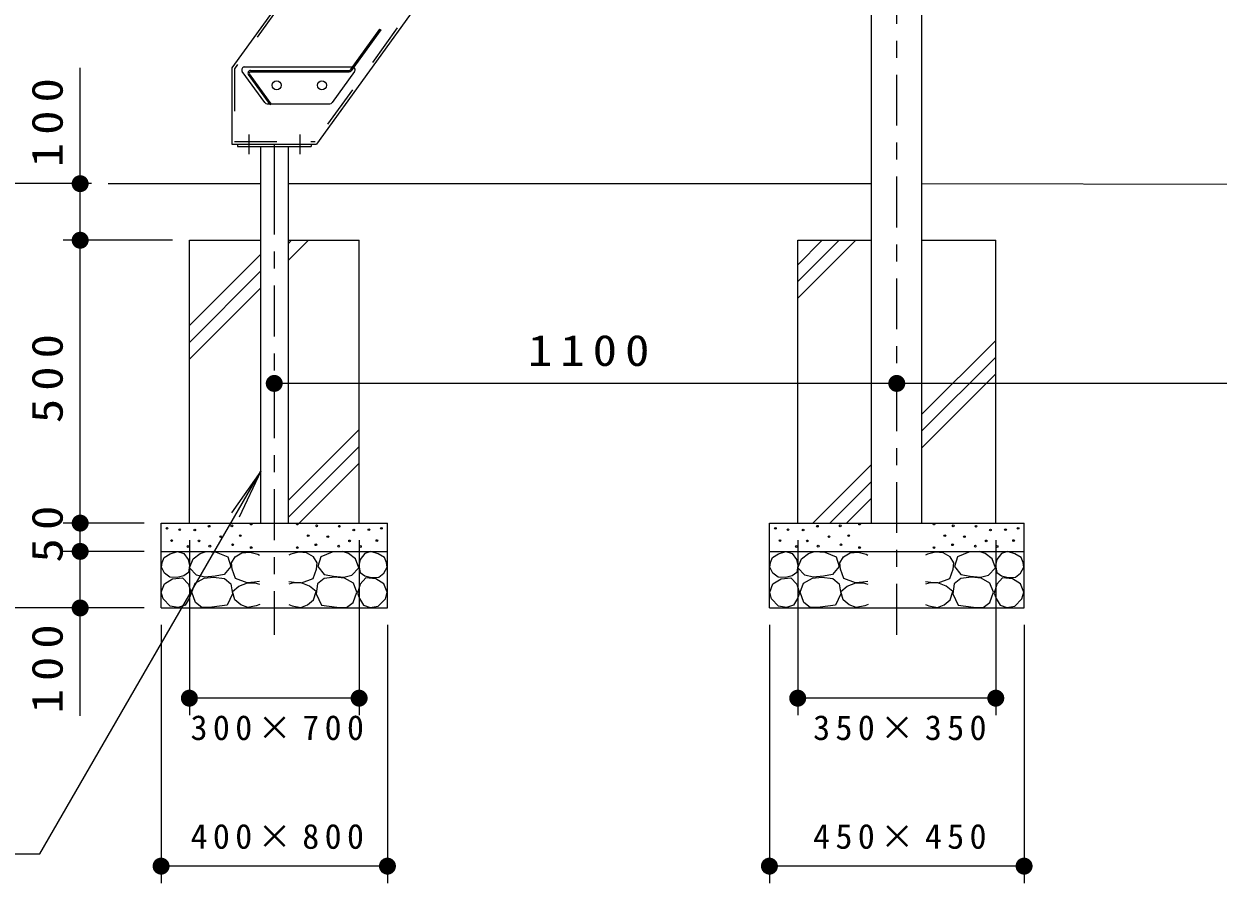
# Model space of a CAD drawing. Units: millimetres on the paper, scale 1:30. Extents: x -365 to 0, y -54 to 257.
# Drawn here: x -289.4 to -219, y 60.3 to 111 of the extents above; entities that cross this region are included whole.
import ezdxf

# ---------------------------------------------------------------- set-up
doc = ezdxf.new("R2010")
doc.units = ezdxf.units.MM
doc.linetypes.add('USER1', pattern=[4.5, 2.5, -2])
doc.linetypes.add('USER2', pattern=[6, 3, -1, 1, -1])
doc.layers.add('LY_1', color=7, linetype='Continuous', lineweight=13)
doc.styles.add('ＭＳ ゴシック', font='')
doc.styles.get('ＭＳ ゴシック').set_extended_font_data('MS Gothic')

# ---------------------------------------------------------------- blocks, each defined once
blk = doc.blocks.new('filled_dot')
at = {"color": 0, "linetype": 'Continuous', "lineweight": -2, "const_width": 1.25}
blk.add_lwpolyline([(-0.625, 0, 1), (0.625, 0, 1)], format="xyb", close=True, dxfattribs=at)

msp = doc.modelspace()

# ---------------------------------------------------------------- linework, layer by layer
at = {"layer": 'LY_1', "lineweight": 25}
for p, q in [((-253.148, 141.538), (-277.114, 108.355)), ((-239.432, 81.538), (-239.432, 140.061)), ((-236.462, 81.538), (-236.462, 140.061)), ((-248.78, 136.199), (-272.128, 103.871)), ((-277.114, 108.355), (-277.114, 103.871)), ((-277.114, 103.871), (-272.128, 103.871)), ((-276.78, 103.871), (-276.78, 103.721)), ((-276.78, 103.721), (-272.447, 103.721)), ((-275.424, 103.721), (-275.424, 101.538)), ((-273.804, 103.721), (-273.804, 101.538)), ((-272.447, 103.871), (-272.447, 103.721)), ((-284.388, 101.538), (-275.424, 101.538)), ((-275.424, 101.538), (-275.424, 81.538)), ((-273.804, 101.538), (-239.432, 101.538)), ((-273.804, 101.538), (-273.804, 81.538)), ((-236.462, 101.538), (-152.749, 101.433)), ((-279.614, 98.205), (-275.424, 98.205)), ((-279.614, 81.538), (-279.614, 98.205)), ((-273.804, 98.205), (-269.614, 98.205)), ((-269.614, 81.538), (-269.614, 98.205)), ((-243.78, 98.205), (-239.432, 98.205)), ((-243.78, 81.538), (-243.78, 98.205)), ((-236.462, 98.205), (-232.114, 98.205)), ((-232.114, 81.538), (-232.114, 98.205)), ((-281.28, 81.538), (-267.947, 81.538)), ((-281.28, 76.538), (-281.28, 81.538)), ((-267.947, 76.538), (-267.947, 81.538)), ((-245.447, 81.538), (-230.447, 81.538)), ((-245.447, 76.538), (-245.447, 81.538)), ((-230.447, 76.538), (-230.447, 81.538)), ((-281.28, 79.871), (-267.947, 79.871)), ((-245.447, 79.871), (-230.447, 79.871)), ((-281.28, 76.538), (-267.947, 76.538)), ((-245.447, 76.538), (-230.447, 76.538))]:
    msp.add_line(p, q, dxfattribs=at)
at = {"layer": 'LY_1', "linetype": 'USER1'}
for p, q in [((-253.071, 141.388), (-276.964, 108.306)), ((-248.93, 136.248), (-272.205, 104.021)), ((-276.964, 108.306), (-276.964, 104.021)), ((-276.964, 104.021), (-272.205, 104.021))]:
    msp.add_line(p, q, dxfattribs=at)
at = {"layer": 'LY_1', "linetype": 'USER2'}
for p, q in [((-237.947, 74.957), (-237.947, 137.415)), ((-276.114, 104.425), (-276.114, 103.27)), ((-273.114, 104.425), (-273.114, 103.27)), ((-274.614, 103.871), (-274.614, 101.538)), ((-274.614, 101.538), (-274.614, 74.957))]:
    msp.add_line(p, q, dxfattribs=at)
at = {"layer": 'LY_1'}
for p, q in [((-268.407, 110.637), (-270.14, 108.236)), ((-268.344, 110.592), (-270.078, 108.192)), ((-268.407, 110.637), (-268.344, 110.592)), ((-286.046, 98.205), (-286.046, 108.369)), ((-276.363, 108.418), (-270.009, 108.418)), ((-275.174, 106.32), (-276.498, 108.154)), ((-274.858, 106.194), (-276.134, 107.962)), ((-274.795, 106.239), (-276.072, 108.006)), ((-276.01, 108.205), (-270.202, 108.205)), ((-276.01, 108.128), (-270.202, 108.128)), ((-269.88, 108.154), (-271.204, 106.32)), ((-275.039, 106.251), (-271.339, 106.251)), ((-274.858, 106.194), (-274.795, 106.239)), ((-285.388, 101.538), (-295.058, 101.538)), ((-280.614, 98.205), (-287.046, 98.205)), ((-286.046, 81.538), (-286.046, 98.205)), ((-273.804, 97.003), (-272.602, 98.205)), ((-273.804, 97.993), (-273.592, 98.205)), ((-243.78, 94.782), (-240.358, 98.205)), ((-243.78, 95.772), (-241.348, 98.205)), ((-243.78, 96.762), (-242.338, 98.205)), ((-279.614, 93.173), (-275.424, 97.363)), ((-279.614, 92.183), (-275.424, 96.373)), ((-279.614, 91.193), (-275.424, 95.383)), ((-236.462, 87.959), (-232.114, 92.307)), ((-236.462, 86.969), (-232.114, 91.317)), ((-236.462, 85.979), (-232.114, 90.327)), ((-237.947, 89.769), (-274.614, 89.769)), ((-152.114, 89.769), (-237.947, 89.769)), ((-273.804, 82.861), (-269.614, 87.051)), ((-273.804, 81.871), (-269.614, 86.061)), ((-288.422, 62.062), (-275.408, 84.604)), ((-275.408, 84.604), (-277.128, 82.147)), ((-275.408, 84.604), (-276.675, 81.885)), ((-273.147, 81.538), (-269.614, 85.071)), ((-242.883, 81.538), (-239.432, 84.989)), ((-241.893, 81.538), (-239.432, 83.999)), ((-240.903, 81.538), (-239.432, 83.009)), ((-282.28, 81.538), (-287.046, 81.538)), ((-286.046, 79.871), (-286.046, 81.538)), ((-279.614, 80.538), (-279.614, 70.224)), ((-269.614, 80.538), (-269.614, 70.224)), ((-243.78, 80.538), (-243.78, 70.224)), ((-232.114, 80.538), (-232.114, 70.224)), ((-282.28, 79.871), (-287.046, 79.871)), ((-286.046, 70.186), (-286.046, 79.871)), ((-282.28, 76.538), (-295.058, 76.538)), ((-281.28, 75.538), (-281.28, 60.327)), ((-267.947, 75.538), (-267.947, 60.327)), ((-245.447, 75.538), (-245.447, 60.327)), ((-230.447, 75.538), (-230.447, 60.327)), ((-269.614, 71.224), (-279.614, 71.224)), ((-232.114, 71.224), (-243.78, 71.224)), ((-321.549, 62.062), (-288.422, 62.062)), ((-267.947, 61.327), (-281.28, 61.327)), ((-230.447, 61.327), (-245.447, 61.327))]:
    msp.add_line(p, q, dxfattribs=at)
at = {"layer": 'LY_1', "lineweight": 25}
for points in [[(-281.256, 78.945), (-281.226, 79.224), (-281.107, 79.513), (-280.738, 79.722), (-280.309, 79.862), (-279.94, 79.752), (-279.681, 79.393), (-279.601, 79.044), (-279.671, 78.626), (-279.95, 78.436), (-280.339, 78.337), (-280.768, 78.356), (-281.077, 78.596)], [(-278.711, 78.354), (-279.19, 78.463), (-279.601, 78.902), (-279.395, 79.436), (-278.985, 79.751), (-278.628, 79.86), (-278.026, 79.819), (-277.355, 79.559), (-277.177, 78.984), (-277.56, 78.504), (-278.094, 78.409)], [(-270.517, 78.354), (-270.037, 78.463), (-269.626, 78.902), (-269.832, 79.436), (-270.243, 79.751), (-270.599, 79.86), (-271.201, 79.819), (-271.872, 79.559), (-272.051, 78.984), (-271.667, 78.504), (-271.133, 78.409)], [(-267.971, 78.945), (-268.001, 79.224), (-268.121, 79.513), (-268.49, 79.722), (-268.918, 79.862), (-269.287, 79.752), (-269.546, 79.393), (-269.626, 79.044), (-269.556, 78.626), (-269.277, 78.436), (-268.888, 78.337), (-268.46, 78.356), (-268.151, 78.596)], [(-245.423, 78.945), (-245.393, 79.224), (-245.273, 79.513), (-244.904, 79.722), (-244.476, 79.862), (-244.107, 79.752), (-243.848, 79.393), (-243.768, 79.044), (-243.838, 78.626), (-244.117, 78.436), (-244.506, 78.337), (-244.934, 78.356), (-245.243, 78.596)], [(-242.877, 78.354), (-243.357, 78.463), (-243.768, 78.902), (-243.562, 79.436), (-243.151, 79.751), (-242.795, 79.86), (-242.193, 79.819), (-241.521, 79.559), (-241.343, 78.984), (-241.727, 78.504), (-242.261, 78.409)], [(-233.017, 78.354), (-232.537, 78.463), (-232.126, 78.902), (-232.332, 79.436), (-232.743, 79.751), (-233.099, 79.86), (-233.701, 79.819), (-234.372, 79.559), (-234.551, 78.984), (-234.167, 78.504), (-233.633, 78.409)], [(-230.471, 78.945), (-230.501, 79.224), (-230.621, 79.513), (-230.99, 79.722), (-231.418, 79.862), (-231.787, 79.752), (-232.046, 79.393), (-232.126, 79.044), (-232.056, 78.626), (-231.777, 78.436), (-231.388, 78.337), (-230.96, 78.356), (-230.651, 78.596)], [(-280.269, 76.562), (-280.738, 76.642), (-281.156, 77.07), (-281.266, 77.479), (-281.077, 77.968), (-280.598, 78.247), (-280.01, 78.307), (-279.671, 77.948), (-279.511, 77.419), (-279.631, 77.09), (-279.87, 76.711)], [(-278.3, 76.587), (-278.875, 76.573), (-279.258, 76.861), (-279.478, 77.464), (-279.272, 77.998), (-278.752, 78.299), (-278.19, 78.354), (-277.547, 78.272), (-277.163, 77.97), (-277.081, 77.368), (-277.396, 76.697)], [(-270.927, 76.587), (-270.352, 76.573), (-269.969, 76.861), (-269.75, 77.464), (-269.955, 77.998), (-270.476, 78.299), (-271.037, 78.354), (-271.681, 78.272), (-272.064, 77.97), (-272.146, 77.368), (-271.831, 76.697)], [(-268.958, 76.562), (-268.49, 76.642), (-268.071, 77.07), (-267.961, 77.479), (-268.151, 77.968), (-268.629, 78.247), (-269.217, 78.307), (-269.556, 77.948), (-269.716, 77.419), (-269.596, 77.09), (-269.357, 76.711)], [(-244.436, 76.562), (-244.904, 76.642), (-245.323, 77.07), (-245.433, 77.479), (-245.243, 77.968), (-244.765, 78.247), (-244.177, 78.307), (-243.838, 77.948), (-243.678, 77.419), (-243.798, 77.09), (-244.037, 76.711)], [(-242.466, 76.587), (-243.042, 76.573), (-243.425, 76.861), (-243.644, 77.464), (-243.439, 77.998), (-242.918, 78.299), (-242.357, 78.354), (-241.713, 78.272), (-241.33, 77.97), (-241.248, 77.368), (-241.563, 76.697)], [(-233.427, 76.587), (-232.852, 76.573), (-232.469, 76.861), (-232.25, 77.464), (-232.455, 77.998), (-232.976, 78.299), (-233.537, 78.354), (-234.181, 78.272), (-234.564, 77.97), (-234.646, 77.368), (-234.331, 76.697)], [(-231.458, 76.562), (-230.99, 76.642), (-230.571, 77.07), (-230.461, 77.479), (-230.651, 77.968), (-231.129, 78.247), (-231.717, 78.307), (-232.056, 77.948), (-232.216, 77.419), (-232.096, 77.09), (-231.857, 76.711)]]:
    msp.add_lwpolyline(points, close=True, dxfattribs=at)
for points in [[(-275.479, 78.107), (-275.78, 78.066), (-276.218, 78.011), (-276.903, 78.272), (-277.095, 78.833), (-277.136, 79.203), (-276.917, 79.559), (-276.519, 79.778), (-276.054, 79.833), (-275.588, 79.71), (-275.479, 79.655)], [(-273.749, 78.107), (-273.447, 78.066), (-273.009, 78.011), (-272.324, 78.272), (-272.133, 78.833), (-272.092, 79.203), (-272.311, 79.559), (-272.708, 79.778), (-273.174, 79.833), (-273.639, 79.71), (-273.749, 79.655)], [(-239.645, 78.107), (-239.946, 78.066), (-240.385, 78.011), (-241.07, 78.272), (-241.261, 78.833), (-241.302, 79.203), (-241.083, 79.559), (-240.686, 79.778), (-240.22, 79.833), (-239.755, 79.71), (-239.645, 79.655)], [(-236.249, 78.107), (-235.947, 78.066), (-235.509, 78.011), (-234.824, 78.272), (-234.633, 78.833), (-234.592, 79.203), (-234.811, 79.559), (-235.208, 79.778), (-235.674, 79.833), (-236.139, 79.71), (-236.249, 79.655)], [(-275.465, 76.751), (-275.67, 76.669), (-276.177, 76.573), (-276.574, 76.724), (-276.93, 77.025), (-277.081, 77.505), (-276.697, 77.833), (-276.191, 78.011), (-275.752, 78.011), (-275.479, 77.943)], [(-273.762, 76.751), (-273.557, 76.669), (-273.05, 76.573), (-272.653, 76.724), (-272.297, 77.025), (-272.146, 77.505), (-272.53, 77.833), (-273.037, 78.011), (-273.475, 78.011), (-273.749, 77.943)], [(-239.631, 76.751), (-239.837, 76.669), (-240.344, 76.573), (-240.741, 76.724), (-241.097, 77.025), (-241.248, 77.505), (-240.864, 77.833), (-240.357, 78.011), (-239.919, 78.011), (-239.645, 77.943)], [(-236.262, 76.751), (-236.057, 76.669), (-235.55, 76.573), (-235.153, 76.724), (-234.797, 77.025), (-234.646, 77.505), (-235.03, 77.833), (-235.537, 78.011), (-235.975, 78.011), (-236.249, 77.943)]]:
    msp.add_lwpolyline(points, dxfattribs=at)
for centre, radius in [((-274.475, 107.335), 0.267), ((-271.808, 107.335), 0.267), ((-280.928, 81.234), 0.05), ((-280.185, 81.151), 0.05), ((-279.297, 81.13), 0.05), ((-278.45, 81.357), 0.05), ((-277.108, 81.378), 0.05), ((-275.972, 81.481), 0.05), ((-273.255, 81.481), 0.05), ((-272.119, 81.378), 0.05), ((-270.777, 81.357), 0.05), ((-269.93, 81.13), 0.05), ((-269.042, 81.151), 0.05), ((-268.299, 81.234), 0.05), ((-245.095, 81.234), 0.05), ((-244.352, 81.151), 0.05), ((-243.464, 81.13), 0.05), ((-242.617, 81.357), 0.05), ((-241.275, 81.378), 0.05), ((-240.139, 81.481), 0.05), ((-235.755, 81.481), 0.05), ((-234.619, 81.378), 0.05), ((-233.277, 81.357), 0.05), ((-232.43, 81.13), 0.05), ((-231.542, 81.151), 0.05), ((-230.799, 81.234), 0.05), ((-280.66, 80.511), 0.05), ((-279.689, 80.16), 0.05), ((-279.049, 80.49), 0.05), ((-278.409, 80.18), 0.05), ((-277.769, 80.738), 0.05), ((-277.067, 80.263), 0.05), ((-276.613, 80.8), 0.05), ((-272.615, 80.8), 0.05), ((-272.16, 80.263), 0.05), ((-271.458, 80.738), 0.05), ((-270.818, 80.18), 0.05), ((-270.178, 80.49), 0.05), ((-269.538, 80.16), 0.05), ((-268.567, 80.511), 0.05), ((-244.826, 80.511), 0.05), ((-243.856, 80.16), 0.05), ((-243.216, 80.49), 0.05), ((-242.576, 80.18), 0.05), ((-241.936, 80.738), 0.05), ((-241.234, 80.263), 0.05), ((-240.779, 80.8), 0.05), ((-235.115, 80.8), 0.05), ((-234.66, 80.263), 0.05), ((-233.958, 80.738), 0.05), ((-233.318, 80.18), 0.05), ((-232.678, 80.49), 0.05), ((-232.038, 80.16), 0.05), ((-231.067, 80.511), 0.05), ((-275.972, 80.098), 0.05), ((-273.255, 80.098), 0.05), ((-240.139, 80.098), 0.05), ((-235.755, 80.098), 0.05)]:
    msp.add_circle(centre, radius, dxfattribs=at)
at = {"layer": 'LY_1'}
for centre, radius, start, end in [((-276.363, 108.251), 0.167, 90, 215.83765), ((-270.015, 108.251), 0.167, 324.16235, 59.69902), ((-276.01, 108.051), 0.153, 90, 215.83765), ((-276.01, 108.051), 0.0767, 90, 215.83765), ((-270.202, 108.281), 0.0767, 270, 324.16235), ((-270.202, 108.281), 0.153, 270, 324.16235), ((-275.039, 106.418), 0.167, 215.83765, 270), ((-271.339, 106.418), 0.167, 270, 324.16235)]:
    msp.add_arc(centre, radius, start, end, dxfattribs=at)

# ---------------------------------------------------------------- block references
at = {"layer": 'LY_1', "xscale": 0.4, "yscale": 0.4}
for p, rotation in [((-286.046, 101.538), 270), ((-286.046, 98.205), 270), ((-286.046, 98.205), 90), ((-237.947, 89.769), 180), ((-286.046, 81.538), 270), ((-286.046, 81.538), 90), ((-286.046, 79.871), 270), ((-286.046, 79.871), 90), ((-286.046, 76.538), 90), ((-269.614, 71.224), 180), ((-232.114, 71.224), 180), ((-267.947, 61.327), 180), ((-230.447, 61.327), 180)]:
    msp.add_blockref('filled_dot', p, dxfattribs=dict(at, rotation=rotation))
for p in [(-274.614, 89.769), (-237.947, 89.769), (-279.614, 71.224), (-243.78, 71.224), (-281.28, 61.327), (-245.447, 61.327)]:
    msp.add_blockref('filled_dot', p, dxfattribs=at)

# ---------------------------------------------------------------- texts
at = {"layer": 'LY_1', "char_height": 1.833, "attachment_point": 8, "rotation": 90, "style": 'ＭＳ ゴシック'}
for s, insert in [('\\T1.33;\\W1.15;100', (-287.046, 105.369)), ('\\T1.33;\\W1.15;500', (-287.046, 90.288)), ('\\T1.34;\\W1.15;50', (-287.046, 81.132)), ('\\T1.33;\\W1.15;100', (-287.046, 73.186))]:
    msp.add_mtext(s, dxfattribs=dict(at, insert=insert))
at = {"layer": 'LY_1', "style": 'ＭＳ ゴシック'}
for s, insert, char_height, attachment_point in [('\\T1.33;\\W1.15;1100', (-255.857, 90.769), 1.833, 8), ('\\T1.32;300×700', (-274.278, 70.224), 1.466, 2), ('\\T1.32;350×350', (-237.607, 70.224), 1.466, 2), ('\\T1.32;400×800', (-274.278, 62.327), 1.466, 8), ('\\T1.32;450×450', (-237.607, 62.327), 1.466, 8)]:
    msp.add_mtext(s, dxfattribs=dict(at, insert=insert, char_height=char_height, attachment_point=attachment_point))

doc.saveas('drawing.dxf')
